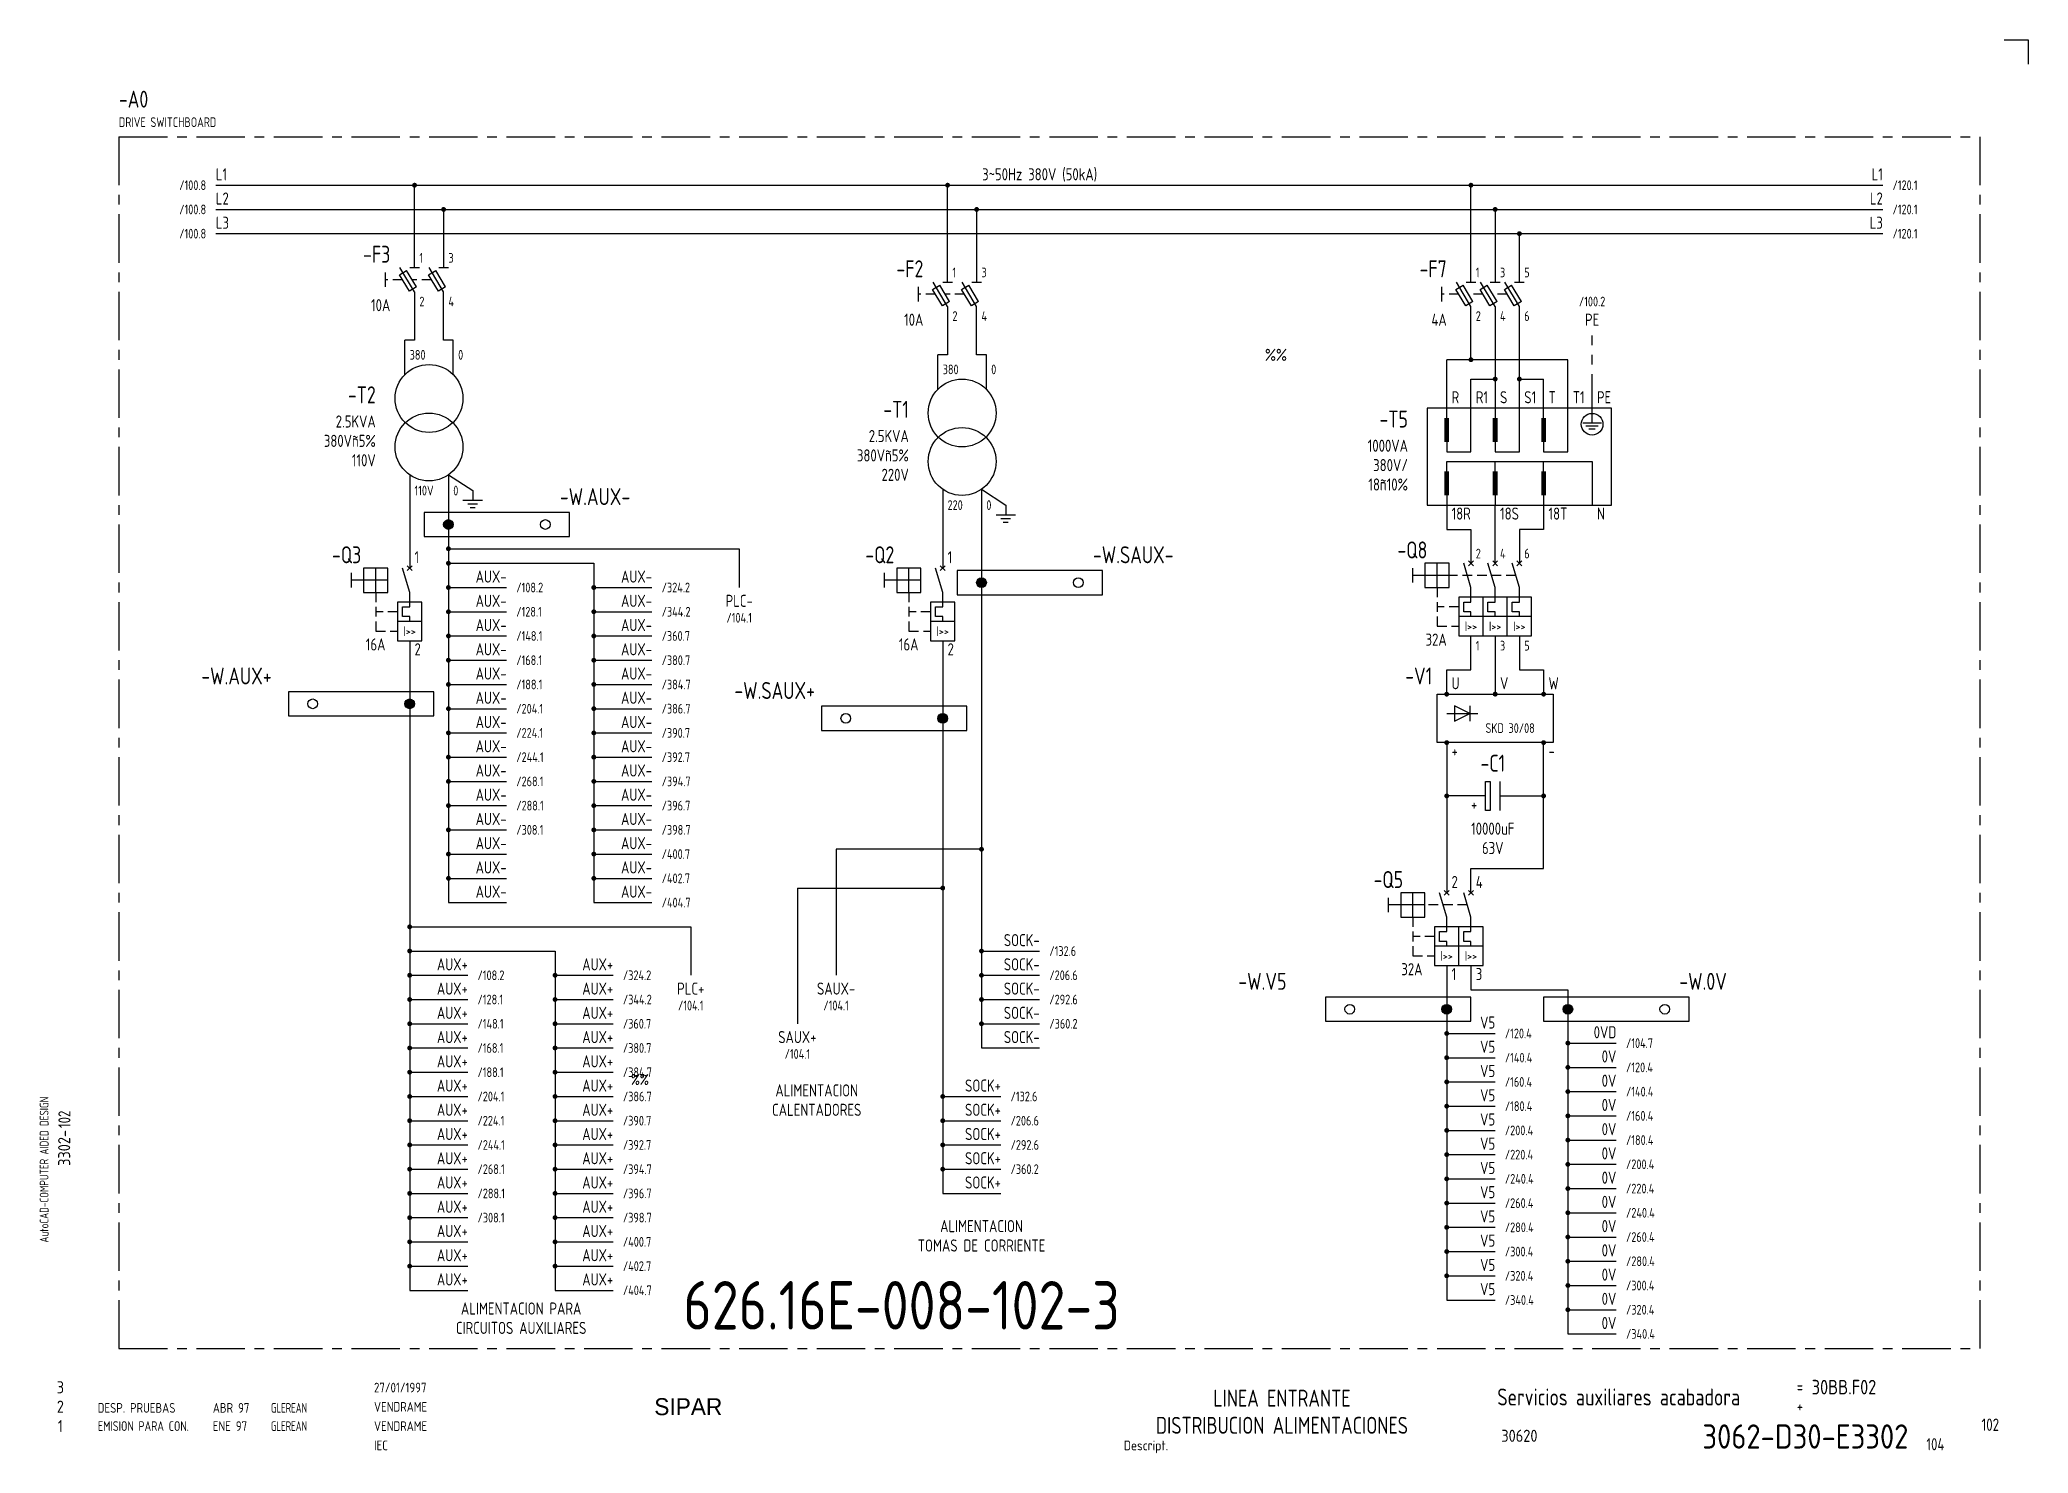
# Model space of a CAD drawing. Extents: x 10 to 420, y 5 to 297.
import ezdxf
from ezdxf.enums import TextEntityAlignment as Align

# ---------------------------------------------------------------- set-up
doc = ezdxf.new("R2010")
doc.units = 0
doc.header["$LTSCALE"] = 8
doc.header["$MEASUREMENT"] = 0
doc.linetypes.add('CENTER', pattern=[2, 1.25, -0.25, 0.25, -0.25])
doc.linetypes.add('HIDDEN', pattern=[0.375, 0.25, -0.125])
doc.layers.get('0').update_dxf_attribs({"linetype": 'CONTINUOUS'})
doc.layers.add('CART', color=7, linetype='CONTINUOUS')
doc.styles.add('DIN', font='DIN', dxfattribs={"width": 0.85})
doc.styles.add('SIMPLEX', font='SIMPLEX', dxfattribs={"width": 0.9})
doc.styles.add('UNIV', font='UNIV')

# ---------------------------------------------------------------- blocks, each defined once
blk = doc.blocks.new('WB-FG100')
at = {"layer": 'CART', "color": 1}
for p, q in [((415, 297), (420, 297)), ((420, 297), (420, 292))]:
    blk.add_line(p, q, dxfattribs=at)
at = {"layer": 'CART', "color": 1, "style": 'DIN', "width": 0.8}
blk.add_text('AutoCAD-COMPUTER AIDED DESIGN', height=1.8, rotation=90, dxfattribs=at).set_placement((11.47, 48.84))
at = {"layer": 'CART', "color": 3, "style": 'DIN', "width": 0.8}
for s, p in [('=', (372.24, 17.91)), ('+', (372.24, 13.87))]:
    blk.add_text(s, height=2.5, dxfattribs=at).set_placement(p)
at = {"layer": 'CART', "color": 7, "style": 'DIN', "width": 0.9}
blk.add_attdef('FILE', text='', height=2.5, rotation=90, dxfattribs=at).set_placement((15.95, 68.38), align=Align.CENTER)
for tag, p in [('MOD-3', (13.92, 19)), ('MOD-2', (13.92, 15)), ('MOD-1', (13.92, 11)), ('NR.COMMESSA', (315, 9))]:
    blk.add_attdef(tag, text='', height=2.5, dxfattribs=at).set_placement(p, align=Align.MIDDLE)
at = {"layer": 'CART', "color": 7, "style": 'DIN'}
for tag, width, p in [('REV-3', 0.9, (21.66, 19)), ('DATA-3', 0.9, (45.37, 19)), ('NOME-3', 0.9, (57.37, 19)), ('REV-2', 0.9, (21.66, 15)), ('DATA-2', 0.9, (45.37, 15)), ('NOME-2', 0.9, (57.37, 15)), ('REV-1', 0.9, (21.66, 11)), ('DATA-1', 0.9, (45.37, 11)), ('NOME-1', 0.7, (57.37, 11))]:
    blk.add_attdef(tag, text='', height=2, dxfattribs=dict(at, width=width)).set_placement(p, align=Align.MIDDLE_LEFT)
at = {"layer": 'CART', "color": 7, "style": 'DIN', "width": 0.9}
for tag, p, height in [('DATA', (78.64, 17.94), 2), ('ESECUTORE', (78.64, 13.97), 2), ('CONTROLLORE', (78.64, 9.99), 2), ('SEGUE', (398.93, 5.65), 2.8), ('NORMA', (78.64, 6.01), 2)]:
    blk.add_attdef(tag, p, '', height=height, dxfattribs=at)
at = {"layer": 'CART', "color": 2, "style": 'DIN', "width": 0.9}
for tag, p in [('TITOLO-1/3', (266.5, 18.23)), ('TITOLO-1/2', (266.5, 15.73)), ('TITOLO-2/3', (266.5, 13.18)), ('TITOLO-2/2', (266.5, 10.68)), ('TITOLO-3/3', (266.5, 8.13))]:
    blk.add_attdef(tag, text='', height=3.5, dxfattribs=at).set_placement(p, align=Align.MIDDLE)
at = {"layer": 'CART', "color": 3, "style": 'DIN', "width": 0.9}
blk.add_attdef('ASSIEME', text='', height=3.5, dxfattribs=at).set_placement((334, 17), align=Align.MIDDLE)
at = {"layer": 'CART', "color": 3, "style": 'DIN', "width": 0.85}
for tag, p in [('=', (375.33, 16.63)), ('+', (375.33, 12.76))]:
    blk.add_attdef(tag, text='', height=3, dxfattribs=at).set_placement(p, align=Align.BOTTOM_LEFT)
at = {"layer": 'CART', "color": 3, "style": 'DIN', "width": 0.9}
blk.add_attdef('FOGLIO', text='', height=2.8, dxfattribs=at).set_placement((414.2, 9.56), align=Align.RIGHT)
at = {"layer": 'CART', "color": 2, "style": 'DIN', "width": 0.9}
blk.add_attdef('DISEGNO', text='', height=5, dxfattribs=at).set_placement((395.27, 6.35), align=Align.RIGHT)
at = {"layer": 'CART', "color": 1, "style": 'DIN', "width": 0.9}
blk.add_attdef('TIPOLOGIA', (233.37, 6), '', height=2, dxfattribs=at)
blk = doc.blocks.new('B5-3')
at = {"linetype": 'Continuous', "const_width": 0.5}
blk.add_lwpolyline([(-0.25, 0, 1), (0.25, 0, 1)], format="xyb", close=True, dxfattribs=at)

msp = doc.modelspace()

# ---------------------------------------------------------------- linework, layer by layer
at = {"color": 3, "linetype": 'CENTER'}
for p, q in [((26, 277), (410, 277)), ((26, 277), (26, 27)), ((410, 277), (410, 27)), ((26, 27), (410, 27))]:
    msp.add_line(p, q, dxfattribs=at)
for p, q in [((46, 267), (390, 267)), ((87, 250), (87, 267)), ((197, 247), (197, 267)), ((305, 247), (305, 267)), ((46, 262), (390, 262)), ((310, 262), (310, 247)), ((46, 257), (390, 257)), ((315, 247), (315, 257)), ((81, 246), (81, 249)), ((83.9, 248.5), (85.37, 249.38)), ((85.93, 245.12), (83.9, 248.5)), ((87, 245), (84, 250)), ((87.4, 246), (85.37, 249.38)), ((86, 250), (88, 250)), ((89.9, 248.5), (91.37, 249.38)), ((91.93, 245.12), (89.9, 248.5)), ((93, 245), (90, 250)), ((93.4, 246), (91.37, 249.38)), ((92, 250), (94, 250)), ((193.9, 245.5), (195.37, 246.38)), ((197, 242), (194, 247)), ((197.4, 243), (195.37, 246.38)), ((196, 247), (198, 247)), ((199.9, 245.5), (201.37, 246.38)), ((203, 242), (200, 247)), ((203.4, 243), (201.37, 246.38)), ((202, 247), (204, 247)), ((301.9, 245.5), (303.37, 246.38)), ((305, 242), (302, 247)), ((305.4, 243), (303.37, 246.38)), ((304, 247), (306, 247)), ((306.9, 245.5), (308.37, 246.38)), ((310, 242), (307, 247)), ((310.4, 243), (308.37, 246.38)), ((309, 247), (311, 247)), ((311.9, 245.5), (313.37, 246.38)), ((315, 242), (312, 247)), ((315.4, 243), (313.37, 246.38)), ((314, 247), (316, 247)), ((87.4, 246), (85.93, 245.12)), ((87, 245), (87, 235)), ((93.4, 246), (91.93, 245.12)), ((93, 235), (93, 245)), ((191, 243), (191, 246)), ((195.93, 242.12), (193.9, 245.5)), ((197.4, 243), (195.93, 242.12)), ((201.93, 242.12), (199.9, 245.5)), ((203.4, 243), (201.93, 242.12)), ((299, 243), (299, 246)), ((303.93, 242.12), (301.9, 245.5)), ((305.4, 243), (303.93, 242.12)), ((308.93, 242.12), (306.9, 245.5)), ((310.4, 243), (308.93, 242.12)), ((313.93, 242.12), (311.9, 245.5)), ((315.4, 243), (313.93, 242.12)), ((197, 242), (197, 232)), ((203, 232), (203, 242)), ((305, 231), (305, 242)), ((310, 242), (310, 219)), ((315, 212), (315, 242)), ((85, 227.9), (85, 235)), ((87, 235), (85, 235)), ((95, 235), (93, 235)), ((95, 227.9), (95, 235)), ((195, 224.9), (195, 232)), ((197, 232), (195, 232)), ((205, 232), (203, 232)), ((205, 224.9), (205, 232)), ((300, 219), (300, 231)), ((325, 231), (300, 231)), ((325, 212), (325, 231)), ((305, 212), (305, 227)), ((305, 227), (310, 227)), ((315, 227), (320, 227)), ((320, 219), (320, 227)), ((85, 217.9), (85, 218.1)), ((95, 217.9), (95, 218.1)), ((328.08, 218), (331.92, 218)), ((195, 214.9), (195, 215.1)), ((205, 214.9), (205, 215.1)), ((300, 214), (300, 212)), ((310, 214), (310, 212)), ((320, 214), (320, 212)), ((328.72, 217.36), (331.28, 217.36)), ((329.36, 216.72), (330.64, 216.72)), ((300, 212), (305, 212)), ((300, 210), (330, 210)), ((300, 208), (300, 210)), ((310, 212), (315, 212)), ((310, 208), (310, 210)), ((320, 212), (325, 212)), ((320, 208), (320, 210)), ((330, 210), (330, 201)), ((86, 207.26), (86, 188)), ((94, 207.26), (94, 119)), ((94, 207.26), (99, 204)), ((99, 204), (99, 202)), ((196, 204.26), (196, 188)), ((204, 204.26), (204, 89)), ((204, 204.26), (209, 201)), ((300, 203), (300, 201)), ((310, 203), (310, 201)), ((320, 203), (320, 201)), ((209, 201), (209, 199)), ((94, 189), (124, 189)), ((124, 189), (124, 119)), ((295.5, 189), (295.5, 184)), ((300.5, 189), (295.5, 189)), ((298, 184), (298, 189)), ((300.5, 184), (300.5, 189)), ((305, 184), (303.5, 189)), ((304.5, 188.5), (305.5, 189.5)), ((304.5, 189.5), (305.5, 188.5)), ((310, 184), (308.5, 189)), ((309.5, 189.5), (310.5, 188.5)), ((309.5, 188.5), (310.5, 189.5)), ((315, 184), (313.5, 189)), ((314.5, 189.5), (315.5, 188.5)), ((314.5, 188.5), (315.5, 189.5)), ((74, 184), (74, 187)), ((81.5, 185.5), (74, 185.5)), ((81.5, 188), (76.5, 188)), ((76.5, 188), (76.5, 183)), ((79, 183), (79, 188)), ((81.5, 183), (81.5, 188)), ((86, 183), (84.5, 188)), ((85.5, 188.5), (86.5, 187.5)), ((85.5, 187.5), (86.5, 188.5)), ((184, 184), (184, 187)), ((191.5, 185.5), (184, 185.5)), ((186.5, 188), (186.5, 183)), ((191.5, 188), (186.5, 188)), ((189, 183), (189, 188)), ((191.5, 183), (191.5, 188)), ((196, 183), (194.5, 188)), ((195.5, 188.5), (196.5, 187.5)), ((195.5, 187.5), (196.5, 188.5)), ((293, 185), (293, 188)), ((300.5, 186.5), (293, 186.5)), ((76.5, 183), (81.5, 183)), ((88.5, 181), (83.5, 181)), ((83.5, 181), (83.5, 173)), ((86, 180), (86, 183)), ((88.5, 173), (88.5, 181)), ((94, 184), (106, 184)), ((124, 184), (136, 184)), ((186.5, 183), (191.5, 183)), ((198.5, 181), (193.5, 181)), ((193.5, 181), (193.5, 173)), ((196, 180), (196, 183)), ((198.5, 173), (198.5, 181)), ((295.5, 184), (300.5, 184)), ((302.5, 182), (302.5, 174)), ((317.5, 182), (302.5, 182)), ((303.5, 181), (305, 181)), ((303.5, 179), (303.5, 181)), ((305, 181), (305, 184)), ((307.5, 174), (307.5, 182)), ((308.5, 179), (308.5, 181)), ((308.5, 181), (310, 181)), ((310, 181), (310, 184)), ((312.5, 174), (312.5, 182)), ((313.5, 181), (315, 181)), ((313.5, 179), (313.5, 181)), ((315, 181), (315, 184)), ((317.5, 174), (317.5, 182)), ((88.5, 177), (83.5, 177)), ((84.5, 178), (84.5, 180)), ((84.5, 180), (86, 180)), ((86, 178), (84.5, 178)), ((86, 177), (86, 178)), ((94, 179), (106, 179)), ((124, 179), (136, 179)), ((198.5, 177), (193.5, 177)), ((194.5, 178), (194.5, 180)), ((194.5, 180), (196, 180)), ((196, 178), (194.5, 178)), ((196, 177), (196, 178)), ((317.5, 178), (302.5, 178)), ((305, 179), (303.5, 179)), ((305, 178), (305, 179)), ((310, 179), (308.5, 179)), ((310, 178), (310, 179)), ((315, 179), (313.5, 179)), ((315, 178), (315, 179)), ((83.5, 173), (88.5, 173)), ((86, 173), (86, 39)), ((94, 174), (106, 174)), ((124, 174), (136, 174)), ((193.5, 173), (198.5, 173)), ((196, 173), (196, 59)), ((302.5, 174), (317.5, 174)), ((94, 169), (106, 169)), ((124, 169), (136, 169)), ((94, 164), (106, 164)), ((124, 164), (136, 164)), ((94, 159), (106, 159)), ((124, 159), (136, 159)), ((300, 158), (306.4, 158)), ((304.8, 158), (301.6, 159.6)), ((301.6, 159.6), (301.6, 156.4)), ((301.6, 156.4), (304.8, 158)), ((304.8, 159.6), (304.8, 156.4)), ((94, 154), (106, 154)), ((124, 154), (136, 154)), ((300, 152), (300, 121)), ((94, 149), (106, 149)), ((124, 149), (136, 149)), ((94, 144), (106, 144)), ((124, 144), (136, 144)), ((308, 144), (309, 144)), ((308, 141), (308, 144)), ((309, 144), (309, 138)), ((311, 138), (311, 144)), ((308, 141), (300, 141)), ((308, 138), (308, 141)), ((311, 141), (320, 141)), ((94, 139), (106, 139)), ((124, 139), (136, 139)), ((309, 138), (308, 138)), ((94, 134), (106, 134)), ((124, 134), (136, 134)), ((94, 129), (106, 129)), ((124, 129), (136, 129)), ((204, 130), (174, 130)), ((174, 130), (174, 104)), ((94, 124), (106, 124)), ((124, 124), (136, 124)), ((94, 119), (106, 119)), ((124, 119), (136, 119)), ((166, 122), (196, 122)), ((166, 122), (166, 94)), ((288, 117), (288, 120)), ((295.5, 121), (290.5, 121)), ((290.5, 121), (290.5, 116)), ((293, 116), (293, 121)), ((295.5, 116), (295.5, 121)), ((300, 116), (298.5, 121)), ((299.5, 120.5), (300.5, 121.5)), ((299.5, 121.5), (300.5, 120.5)), ((305, 116), (303.5, 121)), ((304.5, 120.5), (305.5, 121.5)), ((304.5, 121.5), (305.5, 120.5)), ((295.5, 118.5), (288, 118.5)), ((290.5, 116), (295.5, 116)), ((300, 113), (300, 116)), ((305, 113), (305, 116)), ((307.5, 114), (297.5, 114)), ((297.5, 114), (297.5, 106)), ((298.5, 111), (298.5, 113)), ((298.5, 113), (300, 113)), ((300, 111), (298.5, 111)), ((300, 110), (300, 111)), ((302.5, 106), (302.5, 114)), ((303.5, 113), (305, 113)), ((303.5, 111), (303.5, 113)), ((305, 111), (303.5, 111)), ((305, 110), (305, 111)), ((307.5, 106), (307.5, 114)), ((86, 109), (116, 109)), ((116, 109), (116, 39)), ((204, 109), (216, 109)), ((307.5, 110), (297.5, 110)), ((86, 104), (98, 104)), ((116, 104), (128, 104)), ((204, 104), (216, 104)), ((297.5, 106), (307.5, 106)), ((86, 99), (98, 99)), ((116, 99), (128, 99)), ((204, 99), (216, 99)), ((86, 94), (98, 94)), ((116, 94), (128, 94)), ((204, 94), (216, 94)), ((300, 92), (310, 92)), ((86, 89), (98, 89)), ((116, 89), (128, 89)), ((204, 89), (216, 89)), ((300, 87), (310, 87)), ((325, 90), (335, 90)), ((86, 84), (98, 84)), ((116, 84), (128, 84)), ((325, 85), (335, 85)), ((86, 79), (98, 79)), ((116, 79), (128, 79)), ((196, 79), (208, 79)), ((300, 82), (310, 82)), ((325, 80), (335, 80)), ((86, 74), (98, 74)), ((116, 74), (128, 74)), ((196, 74), (208, 74)), ((300, 77), (310, 77)), ((325, 75), (335, 75)), ((300, 72), (310, 72)), ((325, 70), (335, 70)), ((86, 69), (98, 69)), ((116, 69), (128, 69)), ((196, 69), (208, 69)), ((300, 67), (310, 67)), ((86, 64), (98, 64)), ((116, 64), (128, 64)), ((196, 64), (208, 64)), ((300, 62), (310, 62)), ((325, 65), (335, 65)), ((86, 59), (98, 59)), ((116, 59), (128, 59)), ((196, 59), (208, 59)), ((325, 60), (335, 60)), ((86, 54), (98, 54)), ((116, 54), (128, 54)), ((300, 57), (310, 57)), ((325, 55), (335, 55)), ((300, 52), (310, 52)), ((325, 50), (335, 50)), ((86, 49), (98, 49)), ((116, 49), (128, 49)), ((300, 47), (310, 47)), ((86, 44), (98, 44)), ((116, 44), (128, 44)), ((300, 42), (310, 42)), ((325, 45), (335, 45)), ((86, 39), (98, 39)), ((116, 39), (128, 39)), ((300, 37), (310, 37)), ((325, 40), (335, 40)), ((325, 35), (335, 35)), ((325, 30), (335, 30))]:
    msp.add_line(p, q)
at = {"color": 7}
for p, q in [((93, 262), (93, 250)), ((203, 262), (203, 247)), ((97, 202), (101, 202)), ((98, 201.25), (100, 201.25)), ((98.5, 200.5), (99.5, 200.5)), ((207, 199), (211, 199)), ((208, 198.25), (210, 198.25)), ((208.5, 197.5), (209.5, 197.5)), ((300, 106), (300, 62)), ((325, 101), (325, 30)), ((325, 90.25), (325, 33)), ((325, 90), (325, 55)), ((300, 85), (300, 37))]:
    msp.add_line(p, q, dxfattribs=at)
at = {"linetype": 'HIDDEN'}
for p, q in [((84.5, 247.5), (81, 247.5)), ((90.5, 247.5), (86.5, 247.5)), ((194.5, 244.5), (191, 244.5)), ((200.5, 244.5), (196.5, 244.5)), ((302.5, 244.5), (299, 244.5)), ((307.5, 244.5), (304.5, 244.5)), ((312.5, 244.5), (309.5, 244.5)), ((314.25, 186.5), (300.5, 186.5)), ((79, 183), (79, 175)), ((189, 183), (189, 175)), ((298, 184), (298, 176)), ((83.5, 179), (79, 179)), ((193.5, 179), (189, 179)), ((302.5, 180), (298, 180)), ((79, 175), (83.5, 175)), ((189, 175), (193.5, 175)), ((298, 176), (302.5, 176)), ((293, 116), (293, 108)), ((304.25, 118.5), (295.5, 118.5)), ((297.5, 112), (293, 112)), ((293, 108), (297.5, 108))]:
    msp.add_line(p, q, dxfattribs=at)
at = {"linetype": 'CENTER'}
msp.add_line((330, 218), (330, 236), dxfattribs=at)
at = {"color": 3}
for p, q in [((296, 221), (296, 201)), ((334, 221), (296, 221)), ((334, 201), (334, 221)), ((296, 201), (334, 201)), ((298, 152), (298, 162)), ((298, 162), (322, 162)), ((322, 162), (322, 152)), ((322, 152), (298, 152))]:
    msp.add_line(p, q, dxfattribs=at)
at = {"color": 2}
for p, q in [((119, 199.5), (89, 199.5)), ((89, 199.5), (89, 194.5)), ((119, 194.5), (119, 199.5)), ((89, 194.5), (119, 194.5)), ((199, 187.5), (199, 182.5)), ((229, 187.5), (199, 187.5)), ((229, 182.5), (229, 187.5)), ((199, 182.5), (229, 182.5)), ((91, 162.5), (61, 162.5)), ((61, 162.5), (61, 157.5)), ((91, 157.5), (91, 162.5)), ((61, 157.5), (91, 157.5)), ((201, 159.5), (171, 159.5)), ((171, 159.5), (171, 154.5)), ((201, 154.5), (201, 159.5)), ((171, 154.5), (201, 154.5)), ((305, 99.5), (275, 99.5)), ((275, 99.5), (275, 94.5)), ((305, 94.5), (305, 99.5)), ((350, 99.5), (320, 99.5)), ((320, 99.5), (320, 94.5)), ((350, 94.5), (350, 99.5)), ((275, 94.5), (305, 94.5)), ((320, 94.5), (350, 94.5))]:
    msp.add_line(p, q, dxfattribs=at)
at = {"linetype": 'Continuous'}
for p, q in [((300, 201), (300, 196)), ((310, 189), (310, 201)), ((320, 201), (320, 196)), ((300, 196), (305, 196)), ((305, 196), (305, 189)), ((320, 196), (315, 196)), ((315, 196), (315, 189)), ((94, 192), (154, 192)), ((154, 192), (154, 184)), ((305, 167), (305, 174)), ((310, 174), (310, 162)), ((315, 174), (315, 167)), ((300, 162), (300, 167)), ((300, 167), (305, 167)), ((315, 167), (320, 167)), ((320, 167), (320, 162)), ((320, 126), (320, 152)), ((305, 121), (305, 126)), ((305, 126), (320, 126)), ((86, 114), (144, 114)), ((144, 114), (144, 104)), ((305, 106), (305, 101)), ((305, 101), (325, 101))]:
    msp.add_line(p, q, dxfattribs=at)
for points, const_width in [([(86.75, 267, 1), (87.25, 267, 1)], 0.5), ([(196.75, 267, 1), (197.25, 267, 1)], 0.5), ([(196.75, 267, 1), (197.25, 267, 1)], 0.5), ([(92.75, 262, 1), (93.25, 262, 1)], 0.5), ([(202.75, 262, 1), (203.25, 262, 1)], 0.5), ([(202.75, 262, 1), (203.25, 262, 1)], 0.5), ([(309.75, 262, 1), (310.25, 262, 1)], 0.5), ([(93.5, 197, 1), (94.5, 197, 1)], 1), ([(93.5, 197, 1), (94.5, 197, 1)], 1), ([(93.75, 192, 1), (94.25, 192, 1)], 0.5), ([(93.75, 189, 1), (94.25, 189, 1)], 0.5), ([(203.5, 185, 1), (204.5, 185, 1)], 1), ([(203.5, 185, 1), (204.5, 185, 1)], 1), ([(93.75, 184, 1), (94.25, 184, 1)], 0.5), ([(123.75, 184, 1), (124.25, 184, 1)], 0.5), ([(93.75, 179, 1), (94.25, 179, 1)], 0.5), ([(123.75, 179, 1), (124.25, 179, 1)], 0.5), ([(93.75, 174, 1), (94.25, 174, 1)], 0.5), ([(123.75, 174, 1), (124.25, 174, 1)], 0.5), ([(93.75, 169, 1), (94.25, 169, 1)], 0.5), ([(123.75, 169, 1), (124.25, 169, 1)], 0.5), ([(93.75, 164, 1), (94.25, 164, 1)], 0.5), ([(123.75, 164, 1), (124.25, 164, 1)], 0.5), ([(85.5, 160, 1), (86.5, 160, 1)], 1), ([(85.5, 160, 1), (86.5, 160, 1)], 1), ([(93.75, 159, 1), (94.25, 159, 1)], 0.5), ([(123.75, 159, 1), (124.25, 159, 1)], 0.5), ([(195.5, 157, 1), (196.5, 157, 1)], 1), ([(195.5, 157, 1), (196.5, 157, 1)], 1), ([(93.75, 154, 1), (94.25, 154, 1)], 0.5), ([(123.75, 154, 1), (124.25, 154, 1)], 0.5), ([(93.75, 149, 1), (94.25, 149, 1)], 0.5), ([(123.75, 149, 1), (124.25, 149, 1)], 0.5), ([(203.75, 130, 1), (204.25, 130, 1)], 0.5), ([(195.75, 122, 1), (196.25, 122, 1)], 0.5), ([(85.75, 114, 1), (86.25, 114, 1)], 0.5), ([(85.75, 109, 1), (86.25, 109, 1)], 0.5), ([(203.75, 109, 1), (204.25, 109, 1)], 0.5), ([(85.75, 104, 1), (86.25, 104, 1)], 0.5), ([(115.75, 104, 1), (116.25, 104, 1)], 0.5), ([(203.75, 104, 1), (204.25, 104, 1)], 0.5), ([(85.75, 99, 1), (86.25, 99, 1)], 0.5), ([(115.75, 99, 1), (116.25, 99, 1)], 0.5), ([(203.75, 99, 1), (204.25, 99, 1)], 0.5), ([(85.75, 94, 1), (86.25, 94, 1)], 0.5), ([(115.75, 94, 1), (116.25, 94, 1)], 0.5), ([(203.75, 94, 1), (204.25, 94, 1)], 0.5), ([(299.5, 97, 1), (300.5, 97, 1)], 1), ([(299.5, 97, 1), (300.5, 97, 1)], 1), ([(324.5, 97, 1), (325.5, 97, 1)], 1), ([(324.5, 97, 1), (325.5, 97, 1)], 1), ([(299.75, 92, 1), (300.25, 92, 1)], 0.5), ([(324.75, 90, 1), (325.25, 90, 1)], 0.5), ([(85.75, 89, 1), (86.25, 89, 1)], 0.5), ([(115.75, 89, 1), (116.25, 89, 1)], 0.5), ([(299.75, 87, 1), (300.25, 87, 1)], 0.5), ([(85.75, 84, 1), (86.25, 84, 1)], 0.5), ([(115.75, 84, 1), (116.25, 84, 1)], 0.5), ([(299.75, 82, 1), (300.25, 82, 1)], 0.5), ([(324.75, 85, 1), (325.25, 85, 1)], 0.5), ([(85.75, 79, 1), (86.25, 79, 1)], 0.5), ([(115.75, 79, 1), (116.25, 79, 1)], 0.5), ([(195.75, 79, 1), (196.25, 79, 1)], 0.5), ([(324.75, 80, 1), (325.25, 80, 1)], 0.5), ([(85.75, 74, 1), (86.25, 74, 1)], 0.5), ([(115.75, 74, 1), (116.25, 74, 1)], 0.5), ([(195.75, 74, 1), (196.25, 74, 1)], 0.5), ([(299.75, 77, 1), (300.25, 77, 1)], 0.5), ([(324.75, 75, 1), (325.25, 75, 1)], 0.5), ([(299.75, 72, 1), (300.25, 72, 1)], 0.5), ([(324.75, 70, 1), (325.25, 70, 1)], 0.5), ([(115.75, 69, 1), (116.25, 69, 1)], 0.5), ([(195.75, 69, 1), (196.25, 69, 1)], 0.5), ([(299.75, 67, 1), (300.25, 67, 1)], 0.5), ([(195.75, 64, 1), (196.25, 64, 1)], 0.5), ([(324.75, 65, 1), (325.25, 65, 1)], 0.5), ([(299.75, 57, 1), (300.25, 57, 1)], 0.5), ([(324.75, 60, 1), (325.25, 60, 1)], 0.5), ([(299.75, 52, 1), (300.25, 52, 1)], 0.5), ([(324.75, 50, 1), (325.25, 50, 1)], 0.5), ([(299.75, 47, 1), (300.25, 47, 1)], 0.5), ([(324.75, 45, 1), (325.25, 45, 1)], 0.5), ([(299.75, 42, 1), (300.25, 42, 1)], 0.5), ([(324.75, 40, 1), (325.25, 40, 1)], 0.5), ([(324.75, 35, 1), (325.25, 35, 1)], 0.5)]:
    msp.add_lwpolyline(points, format="xyb", close=True, dxfattribs=dict(const_width=const_width))
at = {"linetype": 'Continuous', "const_width": 0.5}
for points in [[(304.75, 267, 1), (305.25, 267, 1)], [(314.75, 257, 1), (315.25, 257, 1)], [(304.75, 231, 1), (305.25, 231, 1)], [(309.75, 227, 1), (310.25, 227, 1)], [(314.75, 227, 1), (315.25, 227, 1)], [(299.75, 141, 1), (300.25, 141, 1)], [(319.75, 141, 1), (320.25, 141, 1)], [(93.75, 129, 1), (94.25, 129, 1)], [(123.75, 129, 1), (124.25, 129, 1)], [(93.75, 124, 1), (94.25, 124, 1)], [(123.75, 124, 1), (124.25, 124, 1)], [(299.75, 62, 1), (300.25, 62, 1)], [(324.75, 55, 1), (325.25, 55, 1)], [(85.75, 49, 1), (86.25, 49, 1)], [(115.75, 49, 1), (116.25, 49, 1)], [(85.75, 44, 1), (86.25, 44, 1)], [(115.75, 44, 1), (116.25, 44, 1)]]:
    msp.add_lwpolyline(points, format="xyb", close=True, dxfattribs=at)
at = {"const_width": 1}
for points in [[(300, 219), (300, 214)], [(310, 219), (310, 214)], [(320, 219), (320, 214)], [(300, 208), (300, 203)], [(310, 208), (310, 203)], [(320, 208), (320, 203)]]:
    msp.add_lwpolyline(points, dxfattribs=at)
at = {"color": 7, "const_width": 0.5}
for points in [[(93.75, 144, 1), (94.25, 144, 1)], [(123.75, 144, 1), (124.25, 144, 1)], [(93.75, 139, 1), (94.25, 139, 1)], [(123.75, 139, 1), (124.25, 139, 1)], [(93.75, 134, 1), (94.25, 134, 1)], [(123.75, 134, 1), (124.25, 134, 1)], [(85.75, 69, 1), (86.25, 69, 1)], [(85.75, 64, 1), (86.25, 64, 1)], [(115.75, 64, 1), (116.25, 64, 1)], [(85.75, 59, 1), (86.25, 59, 1)], [(115.75, 59, 1), (116.25, 59, 1)], [(85.75, 54, 1), (86.25, 54, 1)], [(115.75, 54, 1), (116.25, 54, 1)]]:
    msp.add_lwpolyline(points, format="xyb", close=True, dxfattribs=at)
for centre, radius in [((90, 223), 7), ((200, 220), 7), ((90, 213), 7), ((330, 217.68), 2.24), ((200, 210), 7), ((94, 197), 1), ((204, 185), 1), ((66, 160), 1), ((176, 157), 1), ((280, 97), 1), ((325, 97), 1)]:
    msp.add_circle(centre, radius)
at = {"linetype": 'Continuous'}
for centre in [(114, 197), (224, 185), (86, 160), (196, 157), (300, 97), (345, 97)]:
    msp.add_circle(centre, 1, dxfattribs=at)

# ---------------------------------------------------------------- block references
for p in [(300, 162), (310, 162), (320, 162), (300, 152), (320, 152)]:
    msp.add_blockref('B5-3', p)
at = {"layer": 'CART'}
ref = msp.add_blockref('WB-FG100', (0, 0), dxfattribs=at)
ref.add_attrib('TIPOLOGIA', 'Descript.', (233.37, 6), dxfattribs={"color": 1, "height": 2, "style": 'DIN', "width": 0.9})
ref.add_attrib('ASSIEME', 'Servicios auxiliares acabadora', dxfattribs={"color": 3, "height": 3.5, "style": 'DIN', "width": 0.8}).set_placement((335.5, 17), align=Align.MIDDLE)
ref.add_attrib('=', '30BB.F02', dxfattribs={"color": 3, "height": 3, "style": 'DIN', "width": 0.85}).set_placement((375.33, 16.63), align=Align.BOTTOM_LEFT)
ref.add_attrib('NR.COMMESSA', '30620', dxfattribs={"color": 7, "height": 2.5, "style": 'DIN', "width": 0.9}).set_placement((315, 9), align=Align.MIDDLE)
ref.add_attrib('DISEGNO', '3062-D30-E3302', dxfattribs={"color": 2, "height": 5, "style": 'DIN', "width": 0.9}).set_placement((395.27, 6.35), align=Align.RIGHT)
ref.add_attrib('DATA', '27/01/1997', (78.64, 17.94), dxfattribs={"color": 7, "height": 2, "style": 'DIN', "width": 0.85})
ref.add_attrib('ESECUTORE', 'VENDRAME', (78.64, 13.97), dxfattribs={"color": 7, "height": 2, "style": 'DIN', "width": 0.85})
ref.add_attrib('CONTROLLORE', 'VENDRAME', (78.64, 9.99), dxfattribs={"color": 7, "height": 2, "style": 'DIN', "width": 0.85})
ref.add_attrib('NORMA', 'IEC', (78.64, 6.01), dxfattribs={"color": 7, "height": 2, "style": 'DIN', "width": 0.85})
ref.add_attrib('MOD-1', '1', dxfattribs={"color": 7, "height": 2.5, "style": 'DIN', "width": 0.9}).set_placement((13.92, 11), align=Align.MIDDLE)
ref.add_attrib('REV-1', 'EMISION PARA CON.', dxfattribs={"color": 7, "height": 2, "style": 'DIN', "width": 0.8}).set_placement((21.66, 11), align=Align.MIDDLE_LEFT)
ref.add_attrib('DATA-1', 'ENE 97', dxfattribs={"color": 7, "height": 2, "style": 'DIN', "width": 0.85}).set_placement((45.37, 11), align=Align.MIDDLE_LEFT)
ref.add_attrib('NOME-1', 'GLEREAN', dxfattribs={"color": 7, "height": 2, "style": 'DIN', "width": 0.7}).set_placement((57.37, 11), align=Align.MIDDLE_LEFT)
ref.add_attrib('MOD-2', '2', dxfattribs={"color": 7, "height": 2.5, "style": 'DIN', "width": 0.9}).set_placement((13.92, 15), align=Align.MIDDLE)
ref.add_attrib('MOD-3', '3', dxfattribs={"color": 7, "height": 2.5, "style": 'DIN', "width": 0.9}).set_placement((13.92, 19), align=Align.MIDDLE)
ref.add_attrib('FILE', '3302-', dxfattribs={"color": 7, "height": 2.5, "rotation": 90, "style": 'DIN', "width": 0.9}).set_placement((15.95, 68.38), align=Align.CENTER)

# ---------------------------------------------------------------- texts
at = {"color": 3, "style": 'DIN', "width": 0.8}
for s, p in [('-A0', (26, 283)), ('-W.AUX-', (117, 201)), ('-W.SAUX-', (227, 189)), ('-W.AUX+', (43, 164)), ('-W.SAUX+', (153, 161)), ('-W.V5', (257, 101)), ('-W.0V', (348, 101))]:
    msp.add_text(s, height=3.5, dxfattribs=at).set_placement(p)
at = {"style": 'DIN'}
for s, height, width, p in [('DRIVE SWITCHBOARD', 2, 0.8, (26, 279)), ('L1', 2.5, 0.8, (46, 268)), ('/120.1', 2, 0.8, (392, 266)), ('L2', 2.5, 0.8, (46, 263)), ('/120.1', 2, 0.8, (392, 261)), ('L3', 2.5, 0.8, (46, 258)), ('/120.1', 2, 0.8, (392, 256)), ('1', 2, 0.8, (88, 251)), ('3', 2, 0.8, (94, 251)), ('1', 2, 0.8, (198, 248)), ('3', 2, 0.8, (204, 248)), ('1', 2, 0.8, (306, 248)), ('3', 2, 0.8, (311, 248)), ('5', 2, 0.8, (316, 248)), ('2', 2, 0.8, (88, 242)), ('4', 2, 0.8, (94, 242)), ('2', 2, 0.8, (198, 239)), ('4', 2, 0.8, (204, 239)), ('2', 2, 0.8, (306, 239)), ('4', 2, 0.8, (311, 239)), ('6', 2, 0.8, (316, 239)), ('380', 2, 0.8, (86, 231)), ('0', 2, 0.8, (96, 231)), ('380', 2, 0.8, (196, 228)), ('0', 2, 0.8, (206, 228)), ('%%', 2.5, 0.85, (262.5, 230.75)), ('R', 2.5, 0.8, (301, 222)), ('R1', 2.5, 0.8, (306, 222)), ('S', 2.5, 0.8, (311, 222)), ('S1', 2.5, 0.8, (316, 222)), ('T', 2.5, 0.8, (321, 222)), ('T1', 2.5, 0.8, (326, 222)), ('PE', 2.5, 0.8, (331, 222)), ('110V', 2, 0.8, (87, 203)), ('0', 2, 0.8, (95, 203)), ('220', 2, 0.8, (197, 200)), ('0', 2, 0.8, (205, 200)), ('18R', 2.5, 0.8, (301, 198)), ('18S', 2.5, 0.8, (311, 198)), ('18T', 2.5, 0.8, (321, 198)), ('N', 2.5, 0.8, (331, 198)), ('1', 2.5, 0.8, (87, 189)), ('1', 2.5, 0.8, (197, 189)), ('2', 2, 0.8, (306, 190)), ('4', 2, 0.8, (311, 190)), ('6', 2, 0.8, (316, 190)), ('/108.2', 2, 0.8, (108, 183)), ('/324.2', 2, 0.8, (138, 183)), ('/128.1', 2, 0.8, (108, 178)), ('/344.2', 2, 0.8, (138, 178)), ('2', 2.5, 0.8, (87, 170)), ('/148.1', 2, 0.8, (108, 173)), ('/360.7', 2, 0.8, (138, 173)), ('2', 2.5, 0.8, (197, 170)), ('1', 2, 0.8, (306, 171)), ('3', 2, 0.8, (311, 171)), ('5', 2, 0.8, (316, 171)), ('/168.1', 2, 0.8, (108, 168)), ('/380.7', 2, 0.8, (138, 168)), ('/188.1', 2, 0.8, (108, 163)), ('/384.7', 2, 0.8, (138, 163)), ('U', 2.5, 0.8, (301, 163)), ('V', 2.5, 0.8, (311, 163)), ('W', 2.5, 0.8, (321, 163)), ('/204.1', 2, 0.8, (108, 158)), ('/386.7', 2, 0.8, (138, 158)), ('SKD 30/08', 2, 0.8, (308, 154)), ('/224.1', 2, 0.8, (108, 153)), ('/390.7', 2, 0.8, (138, 153)), ('/244.1', 2, 0.8, (108, 148)), ('/392.7', 2, 0.8, (138, 148)), ('+', 2.5, 0.8, (301, 149)), ('-', 2.5, 0.8, (321, 149)), ('/268.1', 2, 0.8, (108, 143)), ('/394.7', 2, 0.8, (138, 143)), ('/288.1', 2, 0.8, (108, 138)), ('/396.7', 2, 0.8, (138, 138)), ('+', 2.5, 0.8, (305, 138)), ('/308.1', 2, 0.8, (108, 133)), ('/398.7', 2, 0.8, (138, 133)), ('/400.7', 2, 0.8, (138, 128)), ('/402.7', 2, 0.8, (138, 123)), ('2', 2.5, 0.8, (301, 122)), ('4', 2.5, 0.8, (306, 122)), ('/404.7', 2, 0.8, (138, 118)), ('/132.6', 2, 0.8, (218, 108)), ('/108.2', 2, 0.8, (100, 103)), ('/324.2', 2, 0.8, (130, 103)), ('/206.6', 2, 0.8, (218, 103)), ('1', 2.5, 0.8, (301, 103)), ('3', 2.5, 0.8, (306, 103)), ('/128.1', 2, 0.8, (100, 98)), ('/344.2', 2, 0.8, (130, 98)), ('/292.6', 2, 0.8, (218, 98)), ('/148.1', 2, 0.8, (100, 93)), ('/360.7', 2, 0.8, (130, 93)), ('/360.2', 2, 0.8, (218, 93)), ('/120.4', 2, 0.8, (312, 91)), ('/104.7', 2, 0.8, (337, 89)), ('/168.1', 2, 0.8, (100, 88)), ('/380.7', 2, 0.8, (130, 88)), ('/140.4', 2, 0.8, (312, 86)), ('/188.1', 2, 0.8, (100, 83)), ('/384.7', 2, 0.8, (130, 83)), ('/160.4', 2, 0.8, (312, 81)), ('/120.4', 2, 0.8, (337, 84)), ('/204.1', 2, 0.8, (100, 78)), ('/386.7', 2, 0.8, (130, 78)), ('/132.6', 2, 0.8, (210, 78)), ('/180.4', 2, 0.8, (312, 76)), ('/140.4', 2, 0.8, (337, 79)), ('/224.1', 2, 0.8, (100, 73)), ('/390.7', 2, 0.8, (130, 73)), ('/206.6', 2, 0.8, (210, 73)), ('/160.4', 2, 0.8, (337, 74)), ('/244.1', 2, 0.8, (100, 68)), ('/392.7', 2, 0.8, (130, 68)), ('/292.6', 2, 0.8, (210, 68)), ('/200.4', 2, 0.8, (312, 71)), ('/180.4', 2, 0.8, (337, 69)), ('/220.4', 2, 0.8, (312, 66)), ('/200.4', 2, 0.8, (337, 64)), ('/268.1', 2, 0.8, (100, 63)), ('/394.7', 2, 0.8, (130, 63)), ('/360.2', 2, 0.8, (210, 63)), ('/240.4', 2, 0.8, (312, 61)), ('/288.1', 2, 0.8, (100, 58)), ('/396.7', 2, 0.8, (130, 58)), ('/260.4', 2, 0.8, (312, 56)), ('/220.4', 2, 0.8, (337, 59)), ('/308.1', 2, 0.8, (100, 53)), ('/398.7', 2, 0.8, (130, 53)), ('/240.4', 2, 0.8, (337, 54)), ('/400.7', 2, 0.8, (130, 48)), ('/280.4', 2, 0.8, (312, 51)), ('/260.4', 2, 0.8, (337, 49)), ('/300.4', 2, 0.8, (312, 46)), ('/280.4', 2, 0.8, (337, 44)), ('/402.7', 2, 0.8, (130, 43)), ('/320.4', 2, 0.8, (312, 41)), ('/404.7', 2, 0.8, (130, 38)), ('/340.4', 2, 0.8, (312, 36)), ('/300.4', 2, 0.8, (337, 39)), ('/320.4', 2, 0.8, (337, 34)), ('/340.4', 2, 0.8, (337, 29)), ('104', 2.5, 0.8, (399, 6))]:
    msp.add_text(s, height=height, dxfattribs=dict(at, width=width)).set_placement(p)
at = {"style": 'DIN', "width": 0.8}
for s, height, p in [('/100.8', 2, (44, 266)), ('L1', 2.5, (390, 268)), ('/100.8', 2, (44, 261)), ('L2', 2.5, (390, 263)), ('L3', 2.5, (390, 258)), ('/100.8', 2, (44, 256)), ('10A', 2.5, (82, 241)), ('10A', 2.5, (192, 238)), ('4A', 2.5, (300, 238)), ('2.5KVA', 2.5, (79, 217)), ('380Vñ5%', 2.5, (79, 213)), ('2.5KVA', 2.5, (189, 214)), ('1000VA', 2.5, (292, 212)), ('110V', 2.5, (79, 209)), ('380Vñ5%', 2.5, (189, 210)), ('380V/', 2.5, (292, 208)), ('220V', 2.5, (189, 206)), ('18ñ10%', 2.5, (292, 204)), ('AUX-', 2.5, (106, 185)), ('AUX-', 2.5, (136, 185)), ('AUX-', 2.5, (106, 180)), ('AUX-', 2.5, (136, 180)), ('AUX-', 2.5, (106, 175)), ('AUX-', 2.5, (136, 175)), ('16A', 2.5, (81, 171)), ('AUX-', 2.5, (106, 170)), ('AUX-', 2.5, (136, 170)), ('16A', 2.5, (191, 171)), ('32A', 2.5, (300, 172)), ('AUX-', 2.5, (106, 165)), ('AUX-', 2.5, (136, 165)), ('AUX-', 2.5, (106, 160)), ('AUX-', 2.5, (136, 160)), ('AUX-', 2.5, (106, 155)), ('AUX-', 2.5, (136, 155)), ('AUX-', 2.5, (106, 150)), ('AUX-', 2.5, (136, 150)), ('AUX-', 2.5, (106, 145)), ('AUX-', 2.5, (136, 145)), ('AUX-', 2.5, (106, 140)), ('AUX-', 2.5, (136, 140)), ('AUX-', 2.5, (106, 135)), ('AUX-', 2.5, (136, 135)), ('AUX-', 2.5, (106, 130)), ('AUX-', 2.5, (136, 130)), ('AUX-', 2.5, (106, 125)), ('AUX-', 2.5, (136, 125)), ('AUX-', 2.5, (106, 120)), ('AUX-', 2.5, (136, 120)), ('SOCK-', 2.5, (216, 110)), ('AUX+', 2.5, (98, 105)), ('AUX+', 2.5, (128, 105)), ('SOCK-', 2.5, (216, 105)), ('32A', 2.5, (295, 104)), ('AUX+', 2.5, (98, 100)), ('AUX+', 2.5, (128, 100)), ('SOCK-', 2.5, (216, 100)), ('AUX+', 2.5, (98, 95)), ('AUX+', 2.5, (128, 95)), ('SOCK-', 2.5, (216, 95)), ('V5', 2.5, (310, 93)), ('AUX+', 2.5, (98, 90)), ('AUX+', 2.5, (128, 90)), ('SOCK-', 2.5, (216, 90)), ('V5', 2.5, (310, 88)), ('0VD', 2.5, (335, 91)), ('AUX+', 2.5, (98, 85)), ('AUX+', 2.5, (128, 85)), ('0V', 2.5, (335, 86)), ('AUX+', 2.5, (98, 80)), ('AUX+', 2.5, (128, 80)), ('SOCK+', 2.5, (208, 80)), ('V5', 2.5, (310, 83)), ('0V', 2.5, (335, 81)), ('V5', 2.5, (310, 78)), ('0V', 2.5, (335, 76)), ('AUX+', 2.5, (98, 75)), ('AUX+', 2.5, (128, 75)), ('SOCK+', 2.5, (208, 75)), ('V5', 2.5, (310, 73)), ('AUX+', 2.5, (98, 70)), ('AUX+', 2.5, (128, 70)), ('SOCK+', 2.5, (208, 70)), ('V5', 2.5, (310, 68)), ('0V', 2.5, (335, 71)), ('AUX+', 2.5, (98, 65)), ('AUX+', 2.5, (128, 65)), ('SOCK+', 2.5, (208, 65)), ('0V', 2.5, (335, 66)), ('AUX+', 2.5, (98, 60)), ('AUX+', 2.5, (128, 60)), ('SOCK+', 2.5, (208, 60)), ('V5', 2.5, (310, 63)), ('0V', 2.5, (335, 61)), ('AUX+', 2.5, (98, 55)), ('AUX+', 2.5, (128, 55)), ('V5', 2.5, (310, 58)), ('0V', 2.5, (335, 56)), ('V5', 2.5, (310, 53)), ('0V', 2.5, (335, 51)), ('AUX+', 2.5, (98, 50)), ('AUX+', 2.5, (128, 50)), ('V5', 2.5, (310, 48)), ('AUX+', 2.5, (98, 45)), ('AUX+', 2.5, (128, 45)), ('V5', 2.5, (310, 43)), ('0V', 2.5, (335, 46)), ('AUX+', 2.5, (98, 40)), ('AUX+', 2.5, (128, 40)), ('0V', 2.5, (335, 41)), ('V5', 2.5, (310, 38)), ('0V', 2.5, (335, 36)), ('0V', 2.5, (335, 31))]:
    msp.add_text(s, height=height, dxfattribs=at).set_placement(p, align=Align.RIGHT)
for s, height, p in [('3~50Hz 380V (50kA)', 2.5, (216, 268)), ('/100.2', 2, (330, 242)), ('PE', 2.5, (330, 238)), ('PLC-', 2.5, (154, 180)), ('/104.1', 2, (154, 176.76)), ('I>>', 2, (305, 175)), ('I>>', 2, (310, 175)), ('I>>', 2, (315, 175)), ('I>>', 2, (86, 174)), ('I>>', 2, (196, 174)), ('10000uF', 2.5, (309.5, 133)), ('63V', 2.5, (309.5, 129)), ('I>>', 2, (300, 107)), ('I>>', 2, (305, 107)), ('PLC+', 2.5, (144, 100)), ('/104.1', 2, (144, 96.76)), ('SAUX-', 2.5, (174, 100)), ('/104.1', 2, (174, 96.76)), ('SAUX+', 2.5, (166, 90)), ('/104.1', 2, (166, 86.76)), ('ALIMENTACION', 2.5, (170, 79)), ('CALENTADORES', 2.5, (170, 75)), ('ALIMENTACION', 2.5, (204, 51)), ('TOMAS DE CORRIENTE', 2.5, (204, 47)), ('ALIMENTACION PARA', 2.5, (109, 34)), ('CIRCUITOS AUXILIARES', 2.5, (109, 30))]:
    msp.add_text(s, height=height, dxfattribs=at).set_placement(p, align=Align.CENTER)
at = {"color": 3, "style": 'DIN', "width": 0.8}
for s, height, p in [('-F3', 3.5, (82, 251)), ('-F2', 3.5, (192, 248)), ('-F7', 3.5, (300, 248)), ('-T2', 3.5, (79, 222)), ('-T1', 3.5, (189, 219)), ('-T5', 3.5, (292, 217)), ('-Q8', 3.5, (296, 190)), ('-Q3', 3.5, (76, 189)), ('-Q2', 3.5, (186, 189)), ('-V1', 3.5, (297, 164)), ('-Q5', 3.5, (291, 122)), ('102', 2.56, (414, 10))]:
    msp.add_text(s, height=height, dxfattribs=at).set_placement(p, align=Align.RIGHT)
for s, p in [('-C1', (309.5, 146)), ('LINEA ENTRANTE', (266, 15)), ('DISTRIBUCION ALIMENTACIONES', (266, 9.4))]:
    msp.add_text(s, height=3.5, dxfattribs=at).set_placement(p, align=Align.CENTER)
at = {"color": 7, "linetype": 'Continuous', "style": 'SIMPLEX', "width": 0.9}
msp.add_text('%%', height=2, dxfattribs=at).set_placement((133.5, 82.5), align=Align.MIDDLE)
at = {"style": 'DIN', "width": 0.8}
msp.add_text('102', height=2.5, rotation=90, dxfattribs=at).set_placement((16, 72.5))
at = {"linetype": 'Continuous', "style": 'DIN'}
for s, width, p in [('DESP. PRUEBAS', 0.85, (21.62, 13.75)), ('ABR 97', 0.85, (45.38, 13.75)), ('GLEREAN', 0.7, (57.38, 13.75))]:
    msp.add_text(s, height=2, dxfattribs=dict(at, width=width)).set_placement(p)
at = {"color": 2, "insert": (142.47, 40.92), "char_height": 10, "width": 111.0411, "attachment_point": 1, "style": 'DIN'}
msp.add_mtext('626.16E-008-102-3', dxfattribs=at)
at = {"layer": 'CART', "color": 2, "linetype": 'Continuous', "style": 'UNIV'}
msp.add_text('SIPAR', height=3.5, dxfattribs=at).set_placement((143.5, 13.25), align=Align.CENTER)

doc.saveas('drawing.dxf')
